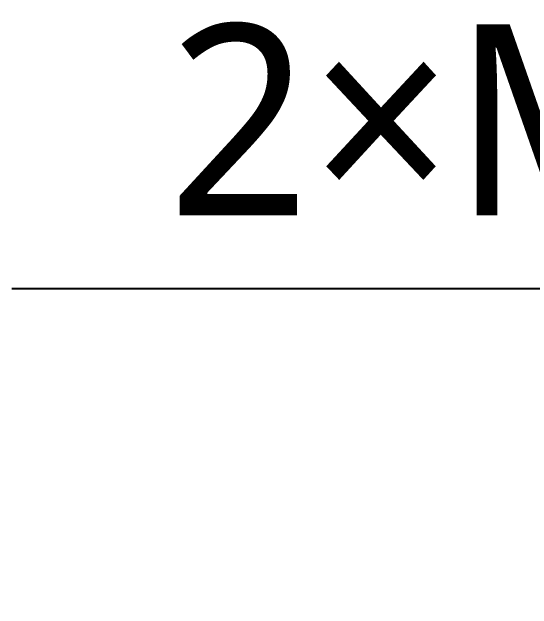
# Model space of a CAD drawing. Header units: millimetres. Extents: x 5828 to 6704, y 123 to 421.
# Drawn here: x 6400.217 to 6404.3, y 199.97 to 204.66 of the extents above; entities that cross this region are included whole.
import ezdxf
from ezdxf import colors
from ezdxf.entities.mleader import LeaderData, LeaderLine
from ezdxf.math import Vec2, Vec3

# ---------------------------------------------------------------- set-up
doc = ezdxf.new("R2010")
doc.units = ezdxf.units.MM
doc.layers.add('多重引线', color=7, linetype='Continuous')
doc.styles.add('微软雅黑', font='msyh.ttc', dxfattribs={"height": 1.5})

msp = doc.modelspace()

# ---------------------------------------------------------------- leaders
at = {"layer": '多重引线'}
ml = msp.add_multileader_mtext('Standard', dxfattribs=at)
ml.set_content('2×M4 depth8', style='微软雅黑')
ml.set_leader_properties()
ml.build(insert=Vec2(0, 0))
ml.multileader.update_dxf_attribs({"text_left_attachment_type": 5, "text_right_attachment_type": 5, "dogleg_length": 1, "arrow_head_size": 1.25})
ctx = ml.context
ctx.base_point, ctx.char_height, ctx.arrow_head_size, ctx.landing_gap_size, ctx.plane_origin = Vec3(6400.2133, 202.4851), 1.5, 1.25, 0.5, Vec3(6419.9348, 196.9649)
ctx.left_attachment, ctx.right_attachment, ctx.text_align_type = 5, 5, 2
notes = []
notes.append((ctx, [(0, (1, 1, 0), (6415.1081, 202.4851), (-1, 0), 1, [(0, [(6419.9348, 196.9649)], 0, [])])]))
ctx.mtext.insert, ctx.mtext.alignment, ctx.mtext.flow_direction = Vec3(6413.6081, 204.5632), 3, 5
for ctx, leaders in notes:
    for number, flags, end, landing, length, lines in leaders:
        leader = LeaderData()
        leader.index, (leader.has_last_leader_line, leader.has_dogleg_vector, leader.attachment_direction) = number, flags
        leader.last_leader_point, leader.dogleg_vector, leader.dogleg_length = Vec3(end), Vec3(landing), length
        for number, points, colour, breaks in lines:
            line = LeaderLine()
            line.index, line.vertices, line.color, line.breaks = number, Vec3.list(points), colors.encode_raw_color(colour), breaks
            leader.lines.append(line)
        ctx.leaders.append(leader)

doc.saveas('drawing.dxf')
